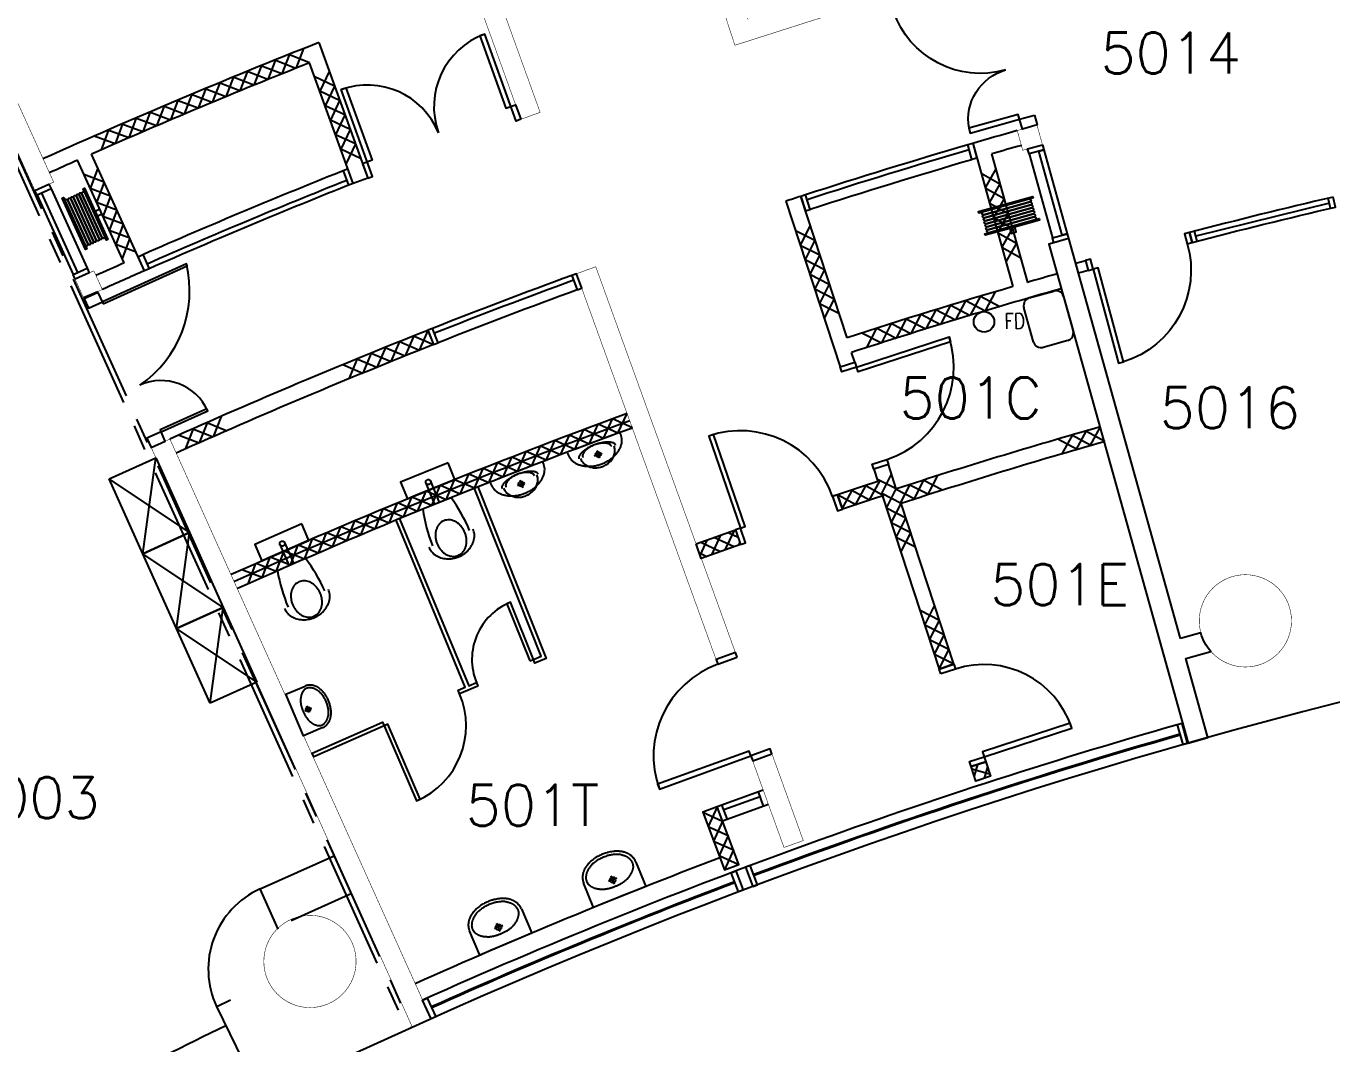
# Model space of a CAD drawing. Extents: x -68523 to 336700, y -113452 to 119396.
# Drawn here: x -26310 to -13574, y -38868 to -28944 of the extents above; entities that cross this region are included whole.
import ezdxf

# ---------------------------------------------------------------- set-up
doc = ezdxf.new("R2010")
doc.units = 0
doc.header["$LTSCALE"] = 1000
doc.header["$MEASUREMENT"] = 0
doc.linetypes.add('s4144a$0$CENTER', pattern=[2, 1.25, -0.25, 0.25, -0.25])
doc.linetypes.add('s4144a$0$HIDDEN', pattern=[0.375, 0.25, -0.125])
doc.layers.get('0').update_dxf_attribs({"linetype": 'CONTINUOUS'})
for name, color, linetype in [('04 - GBP', 1, 'CONTINUOUS'), ('05 - DOOR', 1, 'CONTINUOUS'), ('05 - PARTITION', 14, 'CONTINUOUS'), ('s4144a$0$11', 14, 'CONTINUOUS'), ('s4144a$0$2060-FITOUT$0$I-part-glzp', 1, 'CONTINUOUS'), ('s4144a$0$2060-FITOUT$0$INT-WALL', 2, 'CONTINUOUS'), ('s4144a$0$22', 7, 'CONTINUOUS'), ('s4144a$0$23', 7, 'CONTINUOUS'), ('s4144a$0$30', 7, 'CONTINUOUS'), ('s4144a$0$45', 7, 'CONTINUOUS'), ('s4144a$0$49', 7, 'CONTINUOUS'), ('s4144a$0$56', 7, 'CONTINUOUS'), ('s4144a$0$6', 7, 'CONTINUOUS'), ('s4144a$0$7', 7, 'CONTINUOUS'), ('s4144a$0$F-FUR', 1, 'CONTINUOUS'), ('s4144a$0$I-furn', 1, 'CONTINUOUS'), ('s4144a$0$ROOM-NO', 4, 'CONTINUOUS')]:
    doc.layers.add(name, color=color, linetype=linetype)
doc.styles.add('s4144a$0$STANDARD', font='SIMPLEX')

# ---------------------------------------------------------------- blocks, each defined once
blk = doc.blocks.new('s4144a$0$D1050B')
at = {"layer": 's4144a$0$30', "color": 14, "linetype": 'Continuous'}
for points in [[(0.05, 0.15), (0.1, 0.15), (0.1, 1.1), (0.05, 1.1)], [(0, 0), (0.05, 0), (0.05, 0.15), (0, 0.15)], [(1, 0), (1.05, 0), (1.05, 0.15), (1, 0.15)]]:
    blk.add_lwpolyline(points, close=True, dxfattribs=at)
blk.add_arc((0.05, 0.15), 0.95, 0, 90, dxfattribs=at)
blk = doc.blocks.new('s4144a$0$D1050A')
at = {"layer": 's4144a$0$30', "color": 14, "linetype": 'Continuous'}
for points in [[(0.05, 0.2), (0.1, 0.2), (0.1, 1.15), (0.05, 1.15)], [(0, 0), (0.05, 0), (0.05, 0.2), (0, 0.2)], [(1, 0), (1.05, 0), (1.05, 0.2), (1, 0.2)]]:
    blk.add_lwpolyline(points, close=True, dxfattribs=at)
blk.add_arc((0.05, 0.2), 0.95, 0, 90, dxfattribs=at)
blk = doc.blocks.new('s4144a$0$URINAL')
at = {"layer": 's4144a$0$49', "color": 14, "linetype": 'Continuous'}
for p, q in [((0.1974, 0.126), (-0.1974, 0.126)), ((-0.04, 0), (0.04, 0)), ((0, 0.04), (0, -0.04))]:
    blk.add_line(p, q, dxfattribs=at)
for points in [[(-0.273722, 0.119107, 0.048119), (-0.274714, 0.091519, 0.047357), (-0.270491, 0.064232, 0.046233), (-0.260789, 0.03713, 0.041674), (-0.246509, 0.012101, 0.039825), (-0.22676, -0.012176, 0.034711), (-0.203616, -0.033287, 0.033156), (-0.175465, -0.052688, 0.029346), (-0.145102, -0.06845, 0.028353), (-0.11089, -0.081464, 0.026166), (-0.075456, -0.09069, 0.025698), (-0.037934, -0.096405, 0.024996), (-0.000022, -0.098301, 0.024996), (0.03789, -0.096409, 0.025697), (0.075414, -0.090699, 0.026165), (0.11085, -0.081477, 0.028351), (0.145064, -0.068467, 0.029343), (0.175431, -0.052708, 0.033153), (0.203586, -0.033311, 0.034708), (0.226735, -0.012202, 0.039821), (0.24649, 0.012072, 0.04167), (0.260775, 0.0371, 0.04623), (0.270483, 0.064201, 0.047355), (0.274713, 0.091487, 0.04812), (0.273726, 0.119076)], [(0.190801, 0.025, 0.083482), (0.188992, 0.03515, 0.065598), (0.1843, 0.044412, 0.056472), (0.175634, 0.054322, 0.037114), (0.165239, 0.0625, 0.032656), (0.150521, 0.071106, 0.023126), (0.134917, 0.078034, 0.021129), (0.115388, 0.084739, 0.016704), (0.095401, 0.089952, 0.015769), (0.072504, 0.094378, 0.013783), (0.049383, 0.097445, 0.013403), (0.024725, 0.09937, 0.012829), (0, 0.100001, 0.012829), (-0.024725, 0.09937, 0.013403), (-0.049383, 0.097445, 0.013783), (-0.072504, 0.094378, 0.015769), (-0.095401, 0.089952, 0.016704), (-0.115388, 0.084739, 0.021129), (-0.134917, 0.078034, 0.023126), (-0.150521, 0.071106, 0.032656), (-0.165239, 0.0625, 0.037114), (-0.175634, 0.054322, 0.056472), (-0.1843, 0.044412, 0.065598), (-0.188992, 0.03515, 0.083482), (-0.190801, 0.025)], [(-0.175001, 0.025, 0.038178), (-0.173485, 0.005365, 0.037495), (-0.169038, -0.013823, 0.037046), (-0.161604, -0.03254, 0.035338), (-0.151555, -0.05, 0.034659), (-0.138695, -0.066464, 0.032641), (-0.123744, -0.081067, 0.03198), (-0.106365, -0.094109, 0.030253), (-0.087501, -0.104904, 0.029763), (-0.066836, -0.113627, 0.028649), (-0.045294, -0.11989, 0.028395), (-0.022791, -0.123721, 0.028014), (0, -0.125001, 0.028014), (0.022791, -0.123721, 0.028395), (0.045294, -0.11989, 0.028649), (0.066836, -0.113627, 0.029763), (0.087501, -0.104904, 0.030253), (0.106365, -0.094109, 0.03198), (0.123744, -0.081067, 0.032641), (0.138695, -0.066464, 0.034659), (0.151555, -0.05, 0.035338), (0.161604, -0.03254, 0.037046), (0.169038, -0.013823, 0.037495), (0.173485, 0.005365, 0.038178), (0.175001, 0.025)], [(0.150001, 0.025, 0.065631), (0.148631, 0.035003, 0.05706), (0.14489, 0.044412, 0.052063), (0.13823, 0.054122, 0.039107), (0.129905, 0.0625, 0.035428), (0.118478, 0.071005, 0.027056), (0.106067, 0.078034, 0.025066), (0.09081, 0.084699, 0.020572), (0.075, 0.089952, 0.01956), (0.057052, 0.094366, 0.017395), (0.038823, 0.097445, 0.016967), (0.019455, 0.099369, 0.016322), (0, 0.100001, 0.016322), (-0.019455, 0.099369, 0.016967), (-0.038823, 0.097445, 0.017395), (-0.057052, 0.094366, 0.01956), (-0.075, 0.089952, 0.020572), (-0.09081, 0.084699, 0.025066), (-0.106067, 0.078034, 0.027056), (-0.118478, 0.071005, 0.035428), (-0.129905, 0.0625, 0.039107), (-0.13823, 0.054122, 0.052063), (-0.14489, 0.044412, 0.05706), (-0.148631, 0.035003, 0.065631), (-0.150001, 0.025)]]:
    blk.add_lwpolyline(points, format="xyb", dxfattribs=at)
blk.add_circle((0, 0), 0.025, dxfattribs=at)
blk = doc.blocks.new('s4144a$0$WHB')
at = {"layer": 's4144a$0$49', "color": 14, "linetype": 'Continuous'}
for p, q in [((-0.319, -0.18), (-0.231, -0.18)), ((-0.275, -0.1358), (-0.275, -0.224))]:
    blk.add_line(p, q, dxfattribs=at)
blk.add_lwpolyline([(-0.5499, -0.257), (-0.5499, 0), (0, 0), (0, -0.257)], dxfattribs=at)
for points in [[(-0.2749, -0.1127, 0.004239), (-0.289204, -0.113251, 0.002651), (-0.3035, -0.114, 0.003533), (-0.31721, -0.114869, 0.006003), (-0.3309, -0.116, 0.015073), (-0.34193, -0.117427, 0.005128), (-0.3529, -0.1193, 0.012086), (-0.365606, -0.121897, 0.007915), (-0.3782, -0.125, 0.017555), (-0.394382, -0.129857, 0.016389), (-0.4102, -0.1358, 0.012678), (-0.421941, -0.140931, 0.028606), (-0.4332, -0.147, 0.005075), (-0.441524, -0.152288, 0.008504), (-0.4497, -0.1578, 0.002696), (-0.457488, -0.163282, 0.012777), (-0.4651, -0.169, 0.01603), (-0.471331, -0.174302, 0.016779), (-0.4772, -0.18, 0.006146), (-0.482301, -0.18541, 0.012077), (-0.4872, -0.191, 0.004888), (-0.491647, -0.196462, 0.003638), (-0.496, -0.202, 0.008947), (-0.499981, -0.207341, 0.006073), (-0.5038, -0.2128, 0.039408), (-0.506807, -0.218138, 0.017301), (-0.5092, -0.2238, 0.017623), (-0.513063, -0.234644, 0.033372), (-0.5158, -0.2458, 0.018563), (-0.516526, -0.251381, 0.012968), (-0.5169, -0.257, 0.012131), (-0.517005, -0.262402, 0.016663), (-0.5168, -0.2678, 0.029632), (-0.515325, -0.278934, 0.031912), (-0.5125, -0.2898, 0.01542), (-0.510432, -0.295474, 0.017108), (-0.508, -0.301, 0.002382), (-0.505364, -0.306433, 0.00952), (-0.5026, -0.3118, 0.009627), (-0.499383, -0.317448, 0.005168), (-0.496, -0.323, 0.013642), (-0.4923, -0.328605, 0.013648), (-0.4883, -0.334, 0.020386), (-0.483532, -0.339563, 0.012995), (-0.4784, -0.3448, 0.006177), (-0.472406, -0.350518, 0.012992), (-0.4662, -0.356, 0.001911), (-0.459656, -0.361407, -0.00085), (-0.4531, -0.3668, -0.002763), (-0.446549, -0.372299, 0.002623), (-0.44, -0.3778, 0.05247), (-0.430413, -0.38396, 0.00623), (-0.4201, -0.389, 0.021349), (-0.40648, -0.394932, 0.010161), (-0.3925, -0.4, 0.016064), (-0.372847, -0.406015, 0.009991), (-0.3529, -0.411, 0.017366), (-0.335986, -0.414265, 0.012989), (-0.3189, -0.4165, 0.01392), (-0.296931, -0.418207, 0.013692), (-0.2749, -0.4187, 0.012459), (-0.252921, -0.41804, 0.012166), (-0.231, -0.4163, 0.011998), (-0.213873, -0.414128, 0.016069), (-0.1969, -0.411, 0.011274), (-0.176834, -0.406224, 0.025447), (-0.1572, -0.4, 0.011112), (-0.144438, -0.394863, 0.017831), (-0.132, -0.389, 0.002905), (-0.121887, -0.383776, 0.025327), (-0.1121, -0.378, 0.00801), (-0.10424, -0.372551, 0.011565), (-0.0966, -0.3668, 0.003173), (-0.089937, -0.361475, 0.008314), (-0.0834, -0.356, 0.007853), (-0.077264, -0.350493, 0.007586), (-0.0713, -0.3448, 0.011579), (-0.066181, -0.339552, 0.019406), (-0.0614, -0.334, 0.014434), (-0.057382, -0.328617, 0.016024), (-0.0537, -0.323, 0.005126), (-0.050381, -0.31744, 0.007114), (-0.0472, -0.3118, 0.007738), (-0.044393, -0.306429, 0.002848), (-0.0417, -0.301, 0.021656), (-0.039297, -0.295482, 0.014757), (-0.0373, -0.2898, 0.027907), (-0.034472, -0.279028, 0.034296), (-0.033, -0.268, 0.016613), (-0.032856, -0.262501, 0.009533), (-0.033, -0.257, 0.010392), (-0.033345, -0.251385, 0.017332), (-0.034, -0.2458, 0.037977), (-0.036661, -0.234723, 0.020366), (-0.0406, -0.224, 0.016669), (-0.043134, -0.21826, 0.03136), (-0.0462, -0.2128, 0.006089), (-0.049858, -0.207335, 0.01105), (-0.0537, -0.202, 0.005719), (-0.05808, -0.196344, 0.006781), (-0.0626, -0.1908, 0.012108), (-0.067454, -0.185313, 0.005553), (-0.0725, -0.18, 0.016017), (-0.078354, -0.174343, 0.010389), (-0.0845, -0.169, 0.020034), (-0.092125, -0.163162, 0.010765), (-0.1001, -0.1578, 0.013175), (-0.109299, -0.15223, 0.005172), (-0.1187, -0.147, 0.012528), (-0.130085, -0.141168, 0.007684), (-0.1417, -0.1358, 0.017552), (-0.156402, -0.129848, 0.019466), (-0.1715, -0.125, 0.012068), (-0.184124, -0.121804, 0.015156), (-0.1969, -0.1193, 0.00473), (-0.20783, -0.117603, 0.008692), (-0.2188, -0.1162, 0.005092), (-0.232536, -0.114838, 0.0067), (-0.2463, -0.1138, 0.005974), (-0.260594, -0.113101, 0.004448), (-0.2749, -0.1127)], [(-0.5499, -0.257, -0.002263), (-0.549724, -0.267938, 0.036796), (-0.5488, -0.2788, 0.020421), (-0.546385, -0.289895, 0.014498), (-0.5432, -0.3008, 0.010932), (-0.539394, -0.312137, 0.038908), (-0.5345, -0.323, 0.008498), (-0.528085, -0.334012, 0.008482), (-0.5213, -0.3448, -0.000875), (-0.517665, -0.350522, 0.031206), (-0.5137, -0.356, 0.012082), (-0.508833, -0.361474, 0.003111), (-0.5038, -0.3668, 0.003418), (-0.498358, -0.372457, 0.006942), (-0.4928, -0.378, 0.02136), (-0.486346, -0.383668, 0.004577), (-0.4796, -0.389, 0.010329), (-0.472016, -0.394741, 0.020459), (-0.4641, -0.4, 0.011097), (-0.454214, -0.405612, 0.000222), (-0.4442, -0.411, 0.005265), (-0.433797, -0.416491, 0.003486), (-0.4233, -0.4218, 0.03693), (-0.407126, -0.428284, 0.017242), (-0.3903, -0.433, 0.00772), (-0.365676, -0.438744, 0.00623), (-0.3409, -0.4438, 0.007249), (-0.329931, -0.445752, 0.011082), (-0.3189, -0.4473, 0.017141), (-0.296937, -0.44907, 0.013335), (-0.2749, -0.4495, 0.011832), (-0.252918, -0.448864, 0.013868), (-0.231, -0.4471, 0.010346), (-0.219921, -0.445647, 0.007504), (-0.2089, -0.4438, 0.007334), (-0.183976, -0.438946, 0.014721), (-0.1593, -0.433, 0.021098), (-0.143742, -0.427981, 0.016671), (-0.1286, -0.4218, 0.002597), (-0.116958, -0.416588, 0.013831), (-0.1055, -0.411, 0.006107), (-0.095486, -0.405597, 0.013889), (-0.0857, -0.3998, 0.009703), (-0.077806, -0.394602, 0.01659), (-0.0702, -0.389, 0.007376), (-0.063502, -0.383568, 0.018682), (-0.0571, -0.3778, 0.004037), (-0.051612, -0.372338, 0.002917), (-0.0462, -0.3668, 0.003488), (-0.041091, -0.361454, 0.007308), (-0.0361, -0.356, 0.034111), (-0.032062, -0.350644, 0.001258), (-0.0284, -0.345, 0.012547), (-0.021568, -0.33404, 0.008451), (-0.0152, -0.3228, 0.032813), (-0.01028, -0.312022, 0.01499), (-0.0064, -0.3008, 0.017513), (-0.003328, -0.2899, 0.020828), (-0.0011, -0.2788, 0.031844), (-0.000225, -0.267931, -0.001864), (0, -0.257)]]:
    blk.add_lwpolyline(points, format="xyb", dxfattribs=at)
blk.add_circle((-0.274896, -0.179899), 0.0275, dxfattribs=at)
blk = doc.blocks.new('s4144a$0$HAT15')
at = {"layer": 's4144a$0$22', "color": 14, "linetype": 'Continuous'}
for p, q in [((0, 0), (0.15, 0.15)), ((0, 0.15), (0.15, 0))]:
    blk.add_line(p, q, dxfattribs=at)
blk = doc.blocks.new('s4144a$0$HR')
at = {"layer": 's4144a$0$56', "linetype": 'Continuous'}
blk.add_lwpolyline([(0.235, 0.275), (-0.275, 0.275), (-0.275, 0.29), (0.275, 0.29), (0.275, 0.275), (0.235, 0.275), (0.245, 0.27), (0.25, 0.26), (0.245, 0.25), (0.245, 0.25), (0.235, 0.245), (-0.235, 0.245), (0.235, 0.245), (0.245, 0.24), (0.25, 0.23), (0.245, 0.22), (0.235, 0.215), (-0.235, 0.215), (0.235, 0.215), (0.245, 0.21), (0.25, 0.2), (0.245, 0.19), (0.235, 0.185), (-0.235, 0.185), (0.235, 0.185), (0.245, 0.18), (0.25, 0.17), (0.245, 0.16), (0.235, 0.155), (-0.235, 0.155), (0.235, 0.155), (0.245, 0.15), (0.25, 0.14), (0.245, 0.13), (0.235, 0.125), (-0.235, 0.125), (0.235, 0.125), (0.245, 0.12), (0.25, 0.11), (0.245, 0.1), (0.235, 0.095), (0.245, 0.09), (0.25, 0.08), (0.245, 0.07), (0.235, 0.065), (0.275, 0.065), (0.275, 0.05), (-0.025, 0.05), (-0.025, 0), (0.025, 0), (0.025, 0.05), (-0.275, 0.05), (-0.275, 0.065), (0.235, 0.065), (-0.235, 0.065), (-0.245, 0.07), (-0.25, 0.08), (-0.245, 0.09), (-0.235, 0.095), (0.235, 0.095), (-0.235, 0.095), (-0.245, 0.1), (-0.25, 0.11), (-0.245, 0.12), (-0.235, 0.125), (-0.245, 0.13), (-0.25, 0.14), (-0.245, 0.15), (-0.235, 0.155), (-0.245, 0.16), (-0.25, 0.17), (-0.245, 0.18), (-0.235, 0.185), (-0.245, 0.19), (-0.25, 0.2), (-0.245, 0.21), (-0.235, 0.215), (-0.245, 0.22), (-0.25, 0.23), (-0.245, 0.24), (-0.235, 0.245), (-0.245, 0.25), (-0.25, 0.26), (-0.245, 0.27), (-0.235, 0.275)], dxfattribs=at)
blk = doc.blocks.new('s4144a$0$DB1600')
at = {"layer": 's4144a$0$30', "color": 5, "linetype": 'Continuous'}
for points in [[(0.1, 0.15), (0.1501, 0.15), (0.15, 1.05), (0.1, 1.05)], [(1.5, 0.15), (1.45, 0.15), (1.45, 0.65), (1.5, 0.65)], [(0, 0), (0.1, 0), (0.1, 0.15), (0, 0.15)], [(1.5, 0), (1.6, 0.0001), (1.6, 0.15), (1.5, 0.15)]]:
    blk.add_lwpolyline(points, close=True, dxfattribs=at)
for centre, radius, start, end in [((0.1, 0.15), 0.900002, 0.000003, 86.820172), ((1.500003, 0.15), 0.500001, 95.739172, 179.999997)]:
    blk.add_arc(centre, radius, start, end, dxfattribs=at)
blk = doc.blocks.new('s4144a$0$INSINK')
at = {"layer": 's4144a$0$49', "color": 2, "linetype": 'Continuous'}
for p, q in [((0.075, 0.4), (0.425, 0.4)), ((0, 0.075), (0, 0.325)), ((0.5, 0.325), (0.5, 0.075)), ((0.425, 0), (0.075, 0))]:
    blk.add_line(p, q, dxfattribs=at)
for centre, start, end in [((0.075, 0.325001), 90, 180), ((0.425001, 0.325001), 0, 90), ((0.075, 0.075), 180, 270), ((0.425001, 0.075), 270, 0)]:
    blk.add_arc(centre, 0.075, start, end, dxfattribs=at)
blk = doc.blocks.new('s4144a$0$FD')
at = {"layer": 's4144a$0$45', "linetype": 'Continuous'}
blk.add_circle((0, 0), 0.1, dxfattribs=at)
at = {"layer": 's4144a$0$45', "linetype": 'Continuous', "style": 's4144a$0$STANDARD', "width": 0.8}
blk.add_text('FD', height=0.15, dxfattribs=at).set_placement((0.2, -0.075))
blk = doc.blocks.new('s4144a$0$H600')
at = {"layer": 's4144a$0$22', "color": 14, "linetype": 'Continuous'}
for points in [[(0, 0), (0.15, 0.15), (0.3, 0), (0.45, 0.15), (0.6, 0)], [(0, 0.15), (0.15, 0), (0.3, 0.15), (0.45, 0), (0.6, 0.15)]]:
    blk.add_lwpolyline(points, dxfattribs=at)
blk = doc.blocks.new('s4144a$0$WC')
at = {"layer": 's4144a$0$49', "color": 14, "linetype": 'Continuous'}
blk.add_line((-0.15, 0), (0.15, 0), dxfattribs=at)
at = {"layer": 's4144a$0$49', "color": 14, "linetype": 's4144a$0$HIDDEN'}
for p, q in [((-0.0249, -0.2251), (-0.0249, 0)), ((0.0251, -0.2251), (0.0251, 0))]:
    blk.add_line(p, q, dxfattribs=at)
at = {"layer": 's4144a$0$49', "color": 14, "linetype": 'Continuous'}
blk.add_lwpolyline([(0.2332, 0.364901, 0.038902), (0.231178, 0.390581, 0.038109), (0.225258, 0.415655, 0.037587), (0.215343, 0.440149, 0.035627), (0.201971, 0.462951, 0.034853), (0.184819, 0.4845, 0.032579), (0.164927, 0.503564, 0.031843), (0.141753, 0.520632, 0.029932), (0.11665, 0.534728, 0.029397), (0.089106, 0.546139, 0.028181), (0.060431, 0.554319, 0.027906), (0.030451, 0.559328, 0.027494), (0.0001, 0.561001, 0.027494), (-0.030251, 0.559328, 0.027906), (-0.060231, 0.554319, 0.028181), (-0.088906, 0.546139, 0.029397), (-0.11645, 0.534728, 0.029932), (-0.141553, 0.520632, 0.031843), (-0.164727, 0.503564, 0.032579), (-0.184619, 0.4845, 0.034853), (-0.201771, 0.462951, 0.035627), (-0.215143, 0.440149, 0.037587), (-0.225058, 0.415655, 0.038109), (-0.230978, 0.390581, 0.038902), (-0.233, 0.364901)], format="xyb", dxfattribs=at)
blk.add_lwpolyline([(0.0001, 0.548001, 0.054705), (-0.025462, 0.545135, 0.052082), (-0.049869, 0.536959, 0.050414), (-0.073337, 0.523161, 0.045092), (-0.093811, 0.505164, 0.043264), (-0.112103, 0.482153, 0.038783), (-0.126427, 0.456451, 0.037617), (-0.137274, 0.427211, 0.0353), (-0.143781, 0.396696, 0.034916), (-0.145996, 0.364901, 0.034916), (-0.143781, 0.333106, 0.0353), (-0.137274, 0.30259, 0.037617), (-0.126427, 0.27335, 0.038783), (-0.112103, 0.247649, 0.043264), (-0.093811, 0.224638, 0.045092), (-0.073337, 0.206641, 0.050414), (-0.049869, 0.192843, 0.052082), (-0.025462, 0.184667, 0.054705), (0.0001, 0.1818, 0.054705), (0.025662, 0.184667, 0.052082), (0.050069, 0.192843, 0.050414), (0.073537, 0.206641, 0.045092), (0.094011, 0.224638, 0.043264), (0.112303, 0.247649, 0.038783), (0.126627, 0.27335, 0.037617), (0.137474, 0.30259, 0.0353), (0.143981, 0.333106, 0.034916), (0.146196, 0.364901, 0.034916), (0.143981, 0.396696, 0.0353), (0.137474, 0.427211, 0.037617), (0.126627, 0.456451, 0.038783), (0.112303, 0.482153, 0.043264), (0.094011, 0.505164, 0.045092), (0.073537, 0.523161, 0.050414), (0.050069, 0.536959, 0.052082), (0.025662, 0.545135, 0.054705), (0.0001, 0.548001)], format="xyb", close=True, dxfattribs=at)
blk.add_lwpolyline([(-0.2499, -0.3251), (0.2501, -0.3251), (0.2501, -0.1501), (-0.2499, -0.1501)], close=True, dxfattribs=at)
at = {"layer": 's4144a$0$49', "color": 14, "linetype": 's4144a$0$HIDDEN'}
blk.add_circle((0.0001, -0.2251), 0.025, dxfattribs=at)
at = {"layer": 's4144a$0$49', "color": 14, "linetype": 'Continuous'}
for centre, start, end in [((1.535286, 0.397752), 181.087625, 193.279619), ((-1.535086, 0.397752), 346.720381, 358.912375)]:
    blk.add_arc(centre, 1.731561, start, end, dxfattribs=at)
blk = doc.blocks.new('s4144a$0$800 file cab')
at = {"layer": 's4144a$0$F-FUR'}
for p, q in [((0, 0), (0, 500)), ((0, 500), (800, 500)), ((800, 500), (800, 0)), ((800, 0), (0, 0))]:
    blk.add_line(p, q, dxfattribs=at)
at = {"layer": 's4144a$0$I-furn', "color": 8}
for p, q in [((0, 0), (800, 500)), ((0, 500), (800, 0))]:
    blk.add_line(p, q, dxfattribs=at)
blk = doc.blocks.new('*U404')
at = {"color": 1}
for points in [[(50, 100), (50, 1050), (100, 1050), (100, 100), (50, 100)], [(0, 100), (50, 100), (50, 0), (0, 0), (0, 100)], [(1000, 100), (1050, 100), (1050, 0), (1000, 0), (1000, 100)]]:
    blk.add_lwpolyline(points, dxfattribs=at)
blk.add_arc((63, 114), 937, 359.17, 87.7337, dxfattribs=at)

msp = doc.modelspace()

# ---------------------------------------------------------------- linework, layer by layer
at = {"layer": '04 - GBP', "color": 2}
msp.add_lwpolyline([(-15051, -34916.8), (-16139, -31015.6), (-16335.3, -31070.5), (-14974.7, -35934.4), (-14782.4, -35880), (-14997.3, -35109.5), (-14753.9, -35041.7, -0.1155407), (-14851.6, -34861.2)], format="xyb", close=True, dxfattribs=at)
at = {"layer": '05 - PARTITION', "color": 1}
msp.add_lwpolyline([(-13560.8, -30610.7, 0.0060627), (-14961.7, -30956.6), (-14935.7, -31053.2, -0.0060549), (-13538, -30708.1), (-13538, -30708.1)], format="xyb", close=True, dxfattribs=at)
for points in [[(-13598.1, -30670.8), (-14900.4, -30991.9)], [(-13586.7, -30719.5), (-13609.5, -30622.1)], [(-14887.4, -31040.2), (-14913.4, -30943.6)], [(-14935.7, -31053.2), (-14961.7, -30956.6)]]:
    msp.add_lwpolyline(points, dxfattribs=at)
at = {"layer": '05 - PARTITION'}
msp.add_lwpolyline([(-16071.9, -31256.5, -0.0010706), (-15975.6, -31229.6), (-15975.6, -31229.6), (-15949.6, -31326.2, 0.0010406), (-16044.9, -31352.8)], format="xyb", close=True, dxfattribs=at)
at = {"layer": 's4144a$0$11', "color": 14, "linetype": 'Continuous'}
for p, q in [((-23456.3, -29104.8), (-22978.3, -30426.8)), ((-23119.3, -30477.7), (-23544.6, -29301.6)), ((-17077.4, -30086.6), (-16686.5, -31484.5)), ((-25354.9, -31253.8), (-25808.9, -30252.4)), ((-25155.6, -31329.9), (-25671.6, -30191.8)), ((-16892.6, -30190.6), (-16542.5, -31442.6)), ((-22978.3, -30426.8), (-23119.3, -30477.7)), ((-18898.8, -30651.2), (-18369.5, -32266.8)), ((-18302.3, -31982.1), (-18753.7, -30604.1)), ((-22391.7, -31910.5), (-22336.6, -32050)), ((-18369.5, -32266.8), (-18226.8, -32220.4)), ((-18226.8, -32220.4), (-18258, -32125.4)), ((-17822.2, -33455.8), (-17900, -33218.3)), ((-18042.6, -33264.6), (-18003.7, -33383.4)), ((-18396.9, -33513.3), (-18348.1, -33655.1)), ((-17957, -33525.9), (-17404.4, -35212.7)), ((-17261.8, -35166.4), (-17775.5, -33598.4))]:
    msp.add_line(p, q, dxfattribs=at)
at = {"layer": 's4144a$0$11', "color": 14, "linetype": 'Continuous', "const_width": 5}
for points in [[(-23336.5, -24142.3), (-21296.6, -29784.9), (-21484.6, -29852.9), (-23524.2, -24210.6)], [(-28226.9, -26130.1), (-26224, -30547.6), (-26041.9, -30464.9), (-28044.3, -26048.3)], [(-22953.5, -37793.8), (-25090.1, -33053.1), (-24907.6, -32970.9), (-22360.3, -38623.5), (-22542.6, -38705.5), (-22871.3, -37976.2)]]:
    msp.add_lwpolyline(points, dxfattribs=at)
at = {"layer": 's4144a$0$11', "color": 5, "linetype": 'Continuous', "const_width": 5}
msp.add_lwpolyline([(-19269, -28879), (-19471.2, -28261.2), (-19661.4, -28323), (-19396.9, -29130.8)], dxfattribs=at)
msp.add_lwpolyline([(-16883.1, -28368.2, 0.010508), (-19396.9, -29130.8, 0.010508)], format="xyb", dxfattribs=at)
at = {"layer": 's4144a$0$11', "color": 14, "linetype": 'Continuous', "const_width": 5}
for points in [[(-16396.7, -30101.3), (-16450.3, -29908.6), (-16643, -29962.2), (-16589.4, -30154.9)], [(-19392.3, -35051.8), (-19580.4, -35119.9), (-20942.1, -31358.6), (-20753.9, -31290.5)], [(-19035.7, -36039.4), (-18729.9, -36885.2), (-18917.9, -36953.2), (-19223.8, -36107.4)]]:
    msp.add_lwpolyline(points, close=True, dxfattribs=at)
at = {"layer": 's4144a$0$11', "color": 5, "linetype": 'Continuous', "const_width": 5}
msp.add_lwpolyline([(-25749.2, -31595.1), (-25831.9, -31413), (-25649.7, -31330.3), (-25567, -31512.4)], close=True, dxfattribs=at)
at = {"layer": 's4144a$0$11', "color": 5, "linetype": 'Continuous'}
msp.add_lwpolyline([(-19775.3, -33993.4), (-19389.6, -33855.7), (-19340.7, -33997.5), (-19724.3, -34134.4)], close=True, dxfattribs=at)
at = {"layer": 's4144a$0$11', "color": 2, "linetype": 'Continuous', "const_width": 5}
msp.add_lwpolyline([(-19724.3, -34134.4), (-19775.3, -33993.4)], dxfattribs=at)
at = {"layer": 's4144a$0$11', "color": 14, "linetype": 'Continuous'}
for points in [[(-16950.8, -36116.4), (-16904.1, -36259), (-17046.4, -36305.6), (-17093.1, -36163)], [(-19570.3, -36556), (-19710.4, -36609.4), (-19497.7, -37170.5), (-19357.5, -37117.3)]]:
    msp.add_lwpolyline(points, close=True, dxfattribs=at)
for radius, start, end in [(63905, 111.533661, 114.150828), (63755, 111.672475, 113.744669), (60905, 105.858344, 106.283414), (60755, 105.859122, 106.143625), (63755, 113.879544, 114.150294), (60905, 107.933853, 108.077292), (62655.5, 113.870622, 114.145014), (62505.5, 113.731789, 114.144342), (59455, 105.862683, 106.155019), (59455, 106.299544, 107.928875), (59305, 105.866344, 107.930778), (60905, 111.570883, 114.139511), (60755, 111.570881, 114.138919), (59455, 110.115817, 114.133692), (57905, 105.869431, 107.9256), (59305, 110.116433, 114.1332), (57755, 105.870067, 107.925047), (58030, 108.074292, 108.483158), (57880, 108.074108, 108.481839), (56105, 107.91438, 108.07069)]:
    msp.add_arc((0.1, -88549.9), radius, start, end, dxfattribs=at)
at = {"layer": 's4144a$0$2060-FITOUT$0$I-part-glzp', "color": 1, "ltscale": 0.5}
msp.add_line((-24994.6, -32900.3), (-25131.3, -32962), dxfattribs=at)
for points in [[(-25558.5, -31651.7), (-24738.2, -31281.4), (-24746.4, -31263.2), (-25566.7, -31633.5)], [(-25607.9, -31542.4), (-25744.6, -31604.1), (-25703.4, -31695.2), (-25566.7, -31633.5)], [(-24994.6, -32900.3), (-24538.9, -32694.6), (-24547.1, -32676.4), (-25002.8, -32882.1)], [(-24994.6, -32900.3), (-25131.3, -32962), (-25090.1, -33053.1), (-24953.5, -32991.4)]]:
    msp.add_lwpolyline(points, close=True, dxfattribs=at)
for centre, radius, start, end in [((-25831.3, -31524.3), 1115.9, 304.43709, 13.52836), ((-24994.6, -32900.3), 500, 24.29408, 114.29408)]:
    msp.add_arc(centre, radius, start, end, dxfattribs=at)
at = {"layer": 's4144a$0$2060-FITOUT$0$INT-WALL', "color": 3}
for p, q in [((-23725.6, -37664.1), (-23134.8, -37398.2)), ((-24315.3, -38442.2), (-24450.1, -38507.8)), ((-24452, -38504.1), (-24100, -39227.2))]:
    msp.add_line(p, q, dxfattribs=at)
at = {"layer": 's4144a$0$22', "color": 14, "linetype": 'Continuous'}
for p, q in [((-23603.5, -29163.7), (-23680.6, -29356)), ((-23876.9, -29273.1), (-23953.1, -29465.7)), ((-23681, -29356), (-23882.9, -29275.6)), ((-23740.3, -29218.2), (-23816.9, -29410.7)), ((-23544.6, -29301.6), (-23746.3, -29220.7)), ((-24149.8, -29383.8), (-24225.1, -29576.7)), ((-23953.5, -29465.7), (-24155.8, -29386.3)), ((-24013.4, -29328.3), (-24089.2, -29521)), ((-23817.3, -29410.7), (-24019.4, -29330.8)), ((-24422.1, -29495.7), (-24496.6, -29689)), ((-24225.5, -29576.7), (-24428.1, -29498.2)), ((-24286, -29439.6), (-24360.9, -29632.7)), ((-24089.6, -29521), (-24292, -29442.1)), ((-24829.7, -29665.8), (-24902.8, -29859.7)), ((-24632.5, -29745.6), (-24835.7, -29668.4)), ((-24694, -29608.8), (-24767.5, -29802.5)), ((-24497, -29689), (-24700, -29611.3)), ((-24558.1, -29552.1), (-24632.1, -29745.6)), ((-24361.3, -29632.7), (-24564.1, -29554.6)), ((-25100.8, -29780.9), (-25172.9, -29975)), ((-24903.2, -29859.7), (-25106.8, -29783.5)), ((-24965.3, -29723.2), (-25037.9, -29917.2)), ((-24767.9, -29802.5), (-24971.3, -29725.8)), ((-25371.3, -29897.2), (-25442.5, -30091.6)), ((-25173.3, -29975), (-25377.3, -29899.8)), ((-25236.1, -29838.9), (-25307.8, -30033.1)), ((-25038.3, -29917.2), (-25242.1, -29841.5)), ((-25442.9, -30091.7), (-25647.3, -30017.3)), ((-25506.4, -29955.8), (-25577.1, -30150.4)), ((-25308.2, -30033.2), (-25512.4, -29958.4)), ((-17002.4, -31577.9), (-17101.7, -31764.2)), ((-17000.3, -31577.2), (-16812.3, -31677.9)), ((-16857.2, -31534.8), (-16956.9, -31720.8)), ((-17437.4, -31709.5), (-17535.2, -31896.6)), ((-17435.3, -31708.8), (-17246.6, -31808.1)), ((-17292.5, -31665.3), (-17390.8, -31852.1)), ((-17290.4, -31664.6), (-17102, -31764.3)), ((-17147.5, -31621.4), (-17246.3, -31808)), ((-17145.4, -31620.7), (-16957.2, -31720.9)), ((-17726.9, -31799.1), (-17823.7, -31986.7)), ((-17724.8, -31798.4), (-17535.5, -31896.7)), ((-17582.2, -31754.1), (-17679.5, -31941.5)), ((-17580.1, -31753.4), (-17391.1, -31852.2)), ((-18158.1, -31935.6), (-17968.1, -32032.4)), ((-18015.9, -31890.2), (-18111.8, -32078.3)), ((-18013.8, -31889.5), (-17824, -31986.8)), ((-17871.5, -31844.5), (-17967.8, -32032.3)), ((-17869.4, -31843.8), (-17679.8, -31941.6)), ((-20537.1, -32914.7), (-20448.4, -32722)), ((-20817.9, -33019.1), (-20730.2, -32826)), ((-20537.1, -32914.7), (-20729.8, -32825.9)), ((-20677.8, -32966.6), (-20589.1, -32774)), ((-20396.4, -32862.7), (-20589.1, -32774)), ((-21238.3, -33178.5), (-21151.7, -32984.8)), ((-20958.1, -33071.5), (-21151.7, -32984.8)), ((-21098.2, -33125), (-21011.5, -32931.4)), ((-20817.9, -33019.1), (-21011.1, -32931.4)), ((-20958.4, -33071.8), (-20870.7, -32878.7)), ((-20677.5, -32966.4), (-20870.7, -32878.7)), ((-21517.8, -33286.5), (-21432.2, -33092.4)), ((-21238.1, -33178), (-21432.2, -33092.4)), ((-21377.9, -33232.2), (-21292.3, -33038.2)), ((-21098.2, -33125), (-21291.8, -33038.3)), ((-21796.7, -33395.9), (-21712.1, -33201.4)), ((-21517.8, -33286.5), (-21711.9, -33200.9)), ((-21657.6, -33340.7), (-21572, -33146.6)), ((-21377.9, -33232.2), (-21572, -33146.6)), ((-22214.3, -33562.5), (-22130.8, -33367.5)), ((-21935.8, -33451), (-22130.8, -33367.5)), ((-22075, -33506.7), (-21991.5, -33311.7)), ((-21796.7, -33395.9), (-21991.2, -33311.4)), ((-21936.2, -33450.9), (-21851.7, -33256.4)), ((-21657.1, -33340.9), (-21851.7, -33256.4)), ((-22491.7, -33675.5), (-22409.3, -33480)), ((-22213.8, -33562.5), (-22409.3, -33480)), ((-22352.8, -33619), (-22270.3, -33423.5)), ((-22075, -33506.7), (-22270, -33423.2)), ((-22768.7, -33789.8), (-22687.2, -33594)), ((-22491.4, -33675.4), (-22687.2, -33594)), ((-22630, -33732.6), (-22548.6, -33536.7)), ((-22352.8, -33619), (-22548.2, -33536.5)), ((-23045, -33905.6), (-22964.6, -33709.3)), ((-22768.3, -33789.6), (-22964.6, -33709.3)), ((-22906.6, -33847.6), (-22826.3, -33651.3)), ((-22630, -33732.6), (-22825.9, -33651.2)), ((-23320.7, -34022.8), (-23241.4, -33826)), ((-23044.7, -33905.3), (-23241.4, -33826)), ((-23182.7, -33964), (-23103.4, -33767.3)), ((-22906.6, -33847.6), (-23103, -33767.3)), ((-23733, -34201), (-23655.9, -34003.4)), ((-23458.2, -34081.8), (-23655.3, -34003.6)), ((-23595.9, -34141.3), (-23517.6, -33944.1)), ((-23320.5, -34022.3), (-23517.6, -33944.1)), ((-23458.2, -34081.8), (-23379.9, -33884.6)), ((-23182.7, -33964), (-23379.5, -33884.7)), ((-24007.8, -34321.4), (-23930.6, -34123.8)), ((-23733, -34201), (-23930.6, -34123.8)), ((-23870.4, -34261.2), (-23793.2, -34063.6)), ((-23595.6, -34140.8), (-23793.2, -34063.6)), ((-24007.3, -34321.6), (-24205.3, -34245.5)), ((-24144.4, -34382.5), (-24068.3, -34184.5)), ((-23870.4, -34261.2), (-24068, -34184.1)), ((-17030.9, -36142.6), (-17063, -36254.8)), ((-16934, -36167.6), (-16966.1, -36279.3)), ((-16956.7, -36118.3), (-16949.5, -36120.4)), ((-17085.8, -36185.3), (-16911.9, -36235.2))]:
    msp.add_line(p, q, dxfattribs=at)
at = {"layer": 's4144a$0$22', "color": 5, "linetype": 'Continuous'}
for p, q in [((-19404.3, -33861), (-19493.4, -34052)), ((-19669.1, -33955.5), (-19736.6, -34100.3)), ((-19729.8, -33977.2), (-19536.4, -34067.3)), ((-19536.7, -33908.2), (-19625.8, -34099.2)), ((-19595.8, -33929.3), (-19402.4, -34019.5)), ((-19461.8, -33881.5), (-19365.2, -33926.5)), ((-19347.9, -33976.6), (-19361.1, -34004.8)), ((-19743.6, -34081.1), (-19670.4, -34115.2))]:
    msp.add_line(p, q, dxfattribs=at)
at = {"layer": 's4144a$0$22', "color": 14, "linetype": 'Continuous'}
msp.add_arc((0.1, -88549.9), 59380, 110.116433, 114.1332, dxfattribs=at)
at = {"layer": 's4144a$0$23', "color": 1, "linetype": 'Continuous'}
for p, q in [((-19120.1, -36393.5), (-19570.3, -36556)), ((-19120.1, -36393.5), (-19570.3, -36556)), ((-19116.4, -36551), (-19167.2, -36410.5)), ((-19470.1, -36679.2), (-19523.4, -36538.4)), ((-19470.1, -36679.2), (-19523.4, -36538.4)), ((-19069.4, -36534), (-19517.3, -36696.3)), ((-19069.4, -36534), (-19517.3, -36696.3)), ((-19150.2, -36457.5), (-19505.5, -36585.7)), ((-19150.2, -36457.5), (-19505.5, -36585.7))]:
    msp.add_line(p, q, dxfattribs=at)
for points in [[(-14981, -35936.2), (-15034.9, -35743.8), (-15083.1, -35757.2), (-15029.2, -35949.7)], [(-19387, -37181.5), (-19316.5, -37368.6), (-19363.3, -37386.3), (-19433.7, -37199.1)], [(-19293.4, -37146.4), (-19223, -37333.5), (-19176.1, -37316), (-19246.7, -37128.9)], [(-22360.3, -38623.5), (-22442.8, -38441.3), (-22397.4, -38420.7), (-22314.9, -38602.9)]]:
    msp.add_lwpolyline(points, close=True, dxfattribs=at)
for radius, start, end in [(54705, 44.32316, 135.67699), (54905, 105.94496, 114.11313), (54810, 105.94549, 110.52053), (54800, 105.94554, 110.5205), (54810, 110.72944, 114.07438), (54800, 110.72946, 114.07432)]:
    msp.add_arc((0.1, -88549.9), radius, start, end, dxfattribs=at)
at = {"layer": 's4144a$0$30', "color": 14, "linetype": 'Continuous'}
for p, q in [((-16527.7, -30189.8), (-16300, -31008.7)), ((-26066.6, -30531.3), (-25715.4, -31305.3))]:
    msp.add_line(p, q, dxfattribs=at)
at = {"layer": 's4144a$0$30', "color": 1, "linetype": 'Continuous'}
msp.add_line((-23216.9, -30354.8), (-23165.8, -30495.9), dxfattribs=at)
at = {"layer": 's4144a$0$30', "color": 5, "linetype": 'Continuous'}
for p, q in [((-25612.4, -31533.5), (-25749.2, -31595.1)), ((-19116.4, -36551), (-19167.2, -36410.5))]:
    msp.add_line(p, q, dxfattribs=at)
for points in [[(-21484.6, -29852.9), (-21531.6, -29869.9), (-21837.6, -29023.5), (-21884.6, -29040.5), (-21629.6, -29745.8), (-21535.6, -29711.8), (-21484.6, -29852.9)], [(-22978.3, -30426.8), (-22931.3, -30409.8), (-23237.2, -29563.4), (-23190.2, -29546.4), (-22935.3, -30251.8), (-23029.3, -30285.8), (-22978.3, -30426.8)], [(-16966.5, -36068.9), (-16111.1, -35788.9), (-16126.7, -35741.3), (-16982, -36021.3), (-16950.8, -36116.4), (-17093.4, -36163.1), (-17109, -36115.6), (-16966.5, -36068.9)]]:
    msp.add_lwpolyline(points, dxfattribs=at)
for points in [[(-17077.4, -30086.6), (-17037, -30231), (-17085.2, -30244.5), (-17125.6, -30100.1)], [(-18753.7, -30604.1), (-18707, -30746.6), (-18661.4, -30731.7), (-18708.2, -30589.2)], [(-20935.6, -31516), (-20888.6, -31498.8), (-20940.3, -31358), (-20987.2, -31375.1)], [(-22336.6, -32050), (-22290.1, -32031.6), (-22345.2, -31892.1), (-22391.7, -31910.4)], [(-18211.4, -32268), (-17308.2, -31974.7), (-17292.7, -32022.3), (-18195.9, -32315.6)], [(-18369.5, -32266.8), (-18226.9, -32220.4), (-18211.4, -32268), (-18354, -32314.4)], [(-17900, -33218.3), (-18042.4, -33264.5), (-18057.9, -33216.9), (-17915.5, -33170.7)], [(-18348.1, -33655.1), (-18396.9, -33513.3), (-18444.3, -33528.9), (-18395.4, -33670.7)], [(-17389, -35260.2), (-17404.6, -35212.7), (-17262, -35166.1), (-17246.5, -35213.6)]]:
    msp.add_lwpolyline(points, close=True, dxfattribs=at)
at = {"layer": 's4144a$0$30', "color": 14, "linetype": 'Continuous'}
for points in [[(-16396.7, -30101.3), (-16383.2, -30149.4), (-16527.7, -30189.8), (-16541.2, -30141.7)], [(-16383.2, -30149.4), (-16156, -30968.5), (-16203.7, -30981.7), (-16431.5, -30162.8)], [(-26203.3, -30593.2), (-26224, -30547.6), (-26087.3, -30485.7), (-26066.6, -30531.3)], [(-26202.7, -30592.9), (-25852.1, -31367.2), (-25806.5, -31346.5), (-26157.8, -30572.6)], [(-16155.5, -30968.3), (-16142, -31016.4), (-16286.5, -31056.8), (-16300, -31008.7)], [(-25831.4, -31412.8), (-25852.1, -31367.2), (-25715.4, -31305.3), (-25694.7, -31350.9)]]:
    msp.add_lwpolyline(points, close=True, dxfattribs=at)
at = {"layer": 's4144a$0$30', "color": 1, "linetype": 'Continuous'}
msp.add_lwpolyline([(-25155.6, -31329.9), (-25217.5, -31193.2), (-25172, -31172.6), (-25110.1, -31309.3)], close=True, dxfattribs=at)
at = {"layer": 's4144a$0$30', "color": 5, "linetype": 'Continuous'}
for centre, radius, start, end in [((-21582.6, -29728.8), 750, 109.874, 199.874), ((-22982.3, -30268.8), 750, 22.31236, 109.874), ((0.1, -88549.9), 60905, 106.330525, 107.888803), ((0.1, -88549.9), 60855, 106.3311, 107.888567), ((0.1, -88549.9), 60755, 106.332253, 107.888081), ((0.1, -88549.9), 60905, 110.1568, 111.523806), ((0.1, -88549.9), 60855, 110.1568, 111.523806), ((0.1, -88549.9), 60755, 110.1568, 111.523806), ((-18211.4, -32268), 949.9, 288.16219, 17.98614), ((-16966.4, -36068.9), 900, 18.126, 108.126)]:
    msp.add_arc(centre, radius, start, end, dxfattribs=at)
at = {"layer": 's4144a$0$30', "color": 1, "linetype": 'Continuous'}
for radius, start, end in [(62655.5, 111.703847, 113.687625), (62555.5, 111.752531, 113.686547), (62505.5, 111.708233, 113.686008)]:
    msp.add_arc((0.1, -88549.9), radius, start, end, dxfattribs=at)
at = {"layer": 's4144a$0$49', "color": 14, "linetype": 'Continuous'}
for points in [[(-21902.8, -33437.7), (-21236.9, -35110.1), (-21347.8, -35154.3), (-21361.9, -35119), (-21286.4, -35088.9), (-21938.1, -33451.8)], [(-22666.8, -33747.6), (-21992.4, -35375.4), (-21917.8, -35344.6), (-21903.3, -35379.8), (-22082.2, -35453.7), (-22096.7, -35418.7), (-22027.5, -35389.9), (-22702, -33762.2)]]:
    msp.add_lwpolyline(points, dxfattribs=at)
for points in [[(-21397.1, -35133.1), (-21361.9, -35119), (-21585, -34562.1), (-21620.7, -34576.5)], [(-22818, -35765.6), (-23504.8, -36068), (-23520.1, -36033.3), (-22833.3, -35730.9)], [(-22818, -35765.6), (-22501.3, -36498.3), (-22466.3, -36483.2), (-22783, -35750.5)]]:
    msp.add_lwpolyline(points, close=True, dxfattribs=at)
for centre, radius, start, end in [((-21361.9, -35119), 599.9, 111.83156, 202.0899), ((-22818, -35765.6), 799.2, 293.37651, 22.97171), ((0.1, -88549.9), 55080, 110.78337, 114.12809)]:
    msp.add_arc(centre, radius, start, end, dxfattribs=at)
at = {"layer": 's4144a$0$6', "color": 5, "linetype": 'Continuous', "const_width": 5}
for points in [[(-13967.4, -34743, 1), (-14867.4, -34743, 1)], [(-23091.8, -38064.1, 1), (-23991.8, -38064.1, 1)]]:
    msp.add_lwpolyline(points, format="xyb", close=True, dxfattribs=at)
at = {"layer": 's4144a$0$7', "color": 1, "linetype": 's4144a$0$CENTER'}
for p, q in [((-28322.5, -25943.3), (-22549.8, -38708.8)), ((-28347.4, -26009.5), (-22595.3, -38729.4))]:
    msp.add_line(p, q, dxfattribs=at)
at = {"layer": 's4144a$0$F-FUR'}
for p, q in [((-24028.3, -37357), (-23300.7, -37029.6)), ((-23850.4, -37749.8), (-24028.3, -37357))]:
    msp.add_line(p, q, dxfattribs=at)
msp.add_lwpolyline([(-26725.3, -39909.5, -0.0121166), (-24362.6, -38687.7, -0.0120884)], format="xyb", dxfattribs=at)
msp.add_arc((-23675.8, -38139), 857.8, 114.2625, 205.19034, dxfattribs=at)

# ---------------------------------------------------------------- block references
for name, p, xscale, yscale, zscale, rotation in [('s4144a$0$DB1600', (-16883.1, -28368.2), 999.997, -999.9969999999998, 1000, 285.7649020000001), ('s4144a$0$HAT15', (-23354.1, -29387.5), 999.9980000000002, 999.9980000000002, 1000, 199.881055), ('s4144a$0$HAT15', (-23303.1, -29528.6), 999.9980000000002, 999.9980000000002, 1000, 199.881055), ('s4144a$0$HAT15', (-23252.1, -29669.7), 999.9980000000002, 999.9980000000002, 1000, 199.881055), ('s4144a$0$HAT15', (-23201.1, -29810.8), 999.9980000000002, 999.9980000000002, 1000, 199.881055), ('s4144a$0$HAT15', (-23150.1, -29951.9), 999.9980000000002, 999.9980000000002, 1000, 199.881055), ('s4144a$0$HAT15', (-23099.1, -30093), 999.9980000000002, 999.9980000000002, 1000, 199.881055), ('s4144a$0$HAT15', (-25609.7, -30328.4), 1000, 1000, 1000, 204.386964), ('s4144a$0$HAT15', (-16996.2, -30377), 999.999, 999.999, 1000, 285.624097), ('s4144a$0$HR', (-25581.9, -30753.1), 999.997, 999.997, 1000, 114.387913), ('s4144a$0$HAT15', (-25547.8, -30465), 1000, 1000, 1000, 204.386964), ('s4144a$0$HAT15', (-16955.8, -30521.5), 999.999, 999.999, 1000, 285.624097), ('s4144a$0$HAT15', (-25485.9, -30601.6), 1000, 1000, 1000, 204.386964), ('s4144a$0$HR', (-16677.7, -30958.1), 999.9980000000002, 999.9980000000002, 1000, 15.622998), ('s4144a$0$HAT15', (-16915.4, -30666), 999.999, 999.999, 1000, 285.624097), ('s4144a$0$HAT15', (-25424, -30738.2), 1000, 1000, 1000, 204.386964), ('s4144a$0$HAT15', (-16875, -30810.5), 999.999, 999.999, 1000, 285.624097), ('s4144a$0$HAT15', (-25362.1, -30874.8), 1000, 1000, 1000, 204.386964), ('s4144a$0$HAT15', (-18805.3, -30936.2), 1000, 1000, 1000, 288.140071), ('s4144a$0$HAT15', (-16834.6, -30955), 999.999, 999.999, 1000, 285.624097), ('s4144a$0$HAT15', (-25300.2, -31011.4), 1000, 1000, 1000, 204.386964), ('s4144a$0$HAT15', (-18758.6, -31078.7), 1000, 1000, 1000, 288.140071), ('s4144a$0$HAT15', (-16794.2, -31099.5), 999.999, 999.999, 1000, 285.624097), ('s4144a$0$HAT15', (-18711.9, -31221.2), 1000, 1000, 1000, 288.140071), ('s4144a$0$HAT15', (-18665.2, -31363.7), 1000, 1000, 1000, 288.140071), ('s4144a$0$HAT15', (-18618.5, -31506.2), 1000, 1000, 1000, 288.140071), ('s4144a$0$INSINK', (-16078, -31988.8), 999.9990000000001, 999.9990000000001, 1000, 105.624097), ('s4144a$0$HAT15', (-18571.8, -31648.7), 1000, 1000, 1000, 288.140071), ('s4144a$0$FD', (-16966.8, -31827.7), 1000, 1000, 1000, 1.444099), ('s4144a$0$HAT15', (-22669.5, -32020.9), 1000.004, 1000.004, 1000, 291.70896), ('s4144a$0$HAT15', (-22531.3, -31965.7), 1000.001, 1000.001, 1000, 291.568947), ('s4144a$0$HAT15', (-22945.5, -32132.4), 1000.002, 1000.002, 1000, 291.988984), ('s4144a$0$HAT15', (-22807.6, -32076.5), 1000.002, 1000.002, 1000, 291.848922), ('s4144a$0$HAT15', (-23220.9, -32245.2), 1000.003, 1000.003, 1000, 292.268913), ('s4144a$0$HAT15', (-23083.3, -32188.6), 1000.001, 1000.001, 1000, 292.128899), ('s4144a$0$D1050B', (-19340.7, -33997.5), 999.993, 999.993, 1000, 19.02716300000001), ('s4144a$0$D1050B', (-19340.7, -33997.5), 999.993, 999.993, 1000, 19.02716300000001), ('s4144a$0$HAT15', (-24682.6, -32870.6), 1000, 1000, 1000, 293.421577), ('s4144a$0$HAT15', (-24546.5, -32810.5), 999.999, 999.999, 1000, 293.281514), ('s4144a$0$HAT15', (-15788.7, -32995.1), 999.9979999999999, 999.9979999999999, 1000, 106.080079), ('s4144a$0$HAT15', (-24818.6, -32931.1), 1000, 1000, 1000, 293.561501), ('s4144a$0$URINAL', (-20730.5, -33120.7), 999.9959999999999, 999.9959999999999, 1000, 20.499961), ('s4144a$0$HAT15', (-16059.9, -33073), 999.9979999999999, 999.9979999999999, 1000, 106.359894), ('s4144a$0$HAT15', (-15924.4, -33033.9), 999.9979999999999, 999.9979999999999, 1000, 106.220077), ('s4144a$0$WC', (-22303, -33598.5), 999.9979999999999, 999.9979999999999, 1000, 202.090106), ('s4144a$0$URINAL', (-21481.5, -33407.4), 999.9959999999999, 999.9959999999999, 1000, 21.49993), ('s4144a$0$HAT15', (-17822.2, -33456), 1000, 1000, 1000, 108.140071), ('s4144a$0$HAT15', (-17506.8, -33512.3), 1000.003, 1000.003, 1000, 107.860038), ('s4144a$0$HAT15', (-17372.3, -33469.7), 1000.001, 1000.001, 1000, 107.719972), ('s4144a$0$HAT15', (-18210.2, -33614.9), 999.9979999999999, 999.9979999999999, 1000, 106.463905), ('s4144a$0$HAT15', (-18075.9, -33570.6), 999.9979999999999, 999.9979999999999, 1000, 106.324014), ('s4144a$0$HAT15', (-17941.5, -33526.6), 999.999, 999.999, 1000, 106.183941), ('s4144a$0$HAT15', (-17775.5, -33598.5), 1000, 1000, 1000, 108.140071), ('s4144a$0$HAT15', (-17641.2, -33555.2), 999.9999999999999, 999.9999999999999, 999.9999999999999, 108.000013), ('s4144a$0$HAT15', (-17728.8, -33741), 1000, 1000, 1000, 108.140071), ('s4144a$0$HAT15', (-17682.1, -33883.5), 1000, 1000, 1000, 108.140071), ('s4144a$0$WC', (-23721.6, -34195.8), 999.997, 999.997, 1000, 203.577267), ('s4144a$0$HAT15', (-17635.4, -34026), 1000, 1000, 1000, 108.140071), ('s4144a$0$HAT15', (-17401.9, -34738.5), 1000, 1000, 1000, 108.140071), ('s4144a$0$HAT15', (-17355.2, -34881), 1000, 1000, 1000, 108.140071), ('s4144a$0$HAT15', (-17308.5, -35023.5), 1000, 1000, 1000, 108.140071), ('s4144a$0$HAT15', (-17261.8, -35166), 1000, 1000, 1000, 108.140071), ('s4144a$0$D1050A', (-19035.2, -36039.2), 999.991, 999.991, 1000, 109.884017), ('s4144a$0$WHB', (-23777.8, -35459.5), 799.9895999999999, 799.9895999999999, 800, 113.049347), ('s4144a$0$H600', (-19710.4, -36609.4), 999.9959999999999, 999.9959999999999, 1000, 290.760521), ('s4144a$0$WHB', (-20777, -37537.8), 999.992, 999.992, 1000, 201.799428), ('s4144a$0$WHB', (-21884.9, -38003.2), 999.9870000000001, 999.9870000000001, 1000, 203.049347)]:
    msp.add_blockref(name, p, dxfattribs=dict(xscale=xscale, yscale=yscale, zscale=zscale, rotation=rotation))
at = {"layer": '05 - DOOR', "xscale": -1, "rotation": 195.0716739453443}
msp.add_blockref('*U404', (-15975.6, -31229.6), dxfattribs=at)
at = {"layer": 's4144a$0$F-FUR', "rotation": 114.2311090231897}
for p in [(-24716.9, -33883.1), (-24388.5, -34612.6), (-24060.2, -35342.1)]:
    msp.add_blockref('s4144a$0$800 file cab', p, dxfattribs=at)

# ---------------------------------------------------------------- texts
at = {"layer": 's4144a$0$ROOM-NO', "style": 's4144a$0$STANDARD'}
for s, p in [('5014', (-15830.3, -29407.1)), ('501C', (-17792, -32770.3)), ('5016', (-15253.7, -32865.9)), ('501E', (-16906, -34589)), ('5003', (-26964.5, -36668.3)), ('501T', (-22022.9, -36740.5))]:
    msp.add_text(s, height=400, dxfattribs=at).set_placement(p)

doc.saveas('drawing.dxf')
